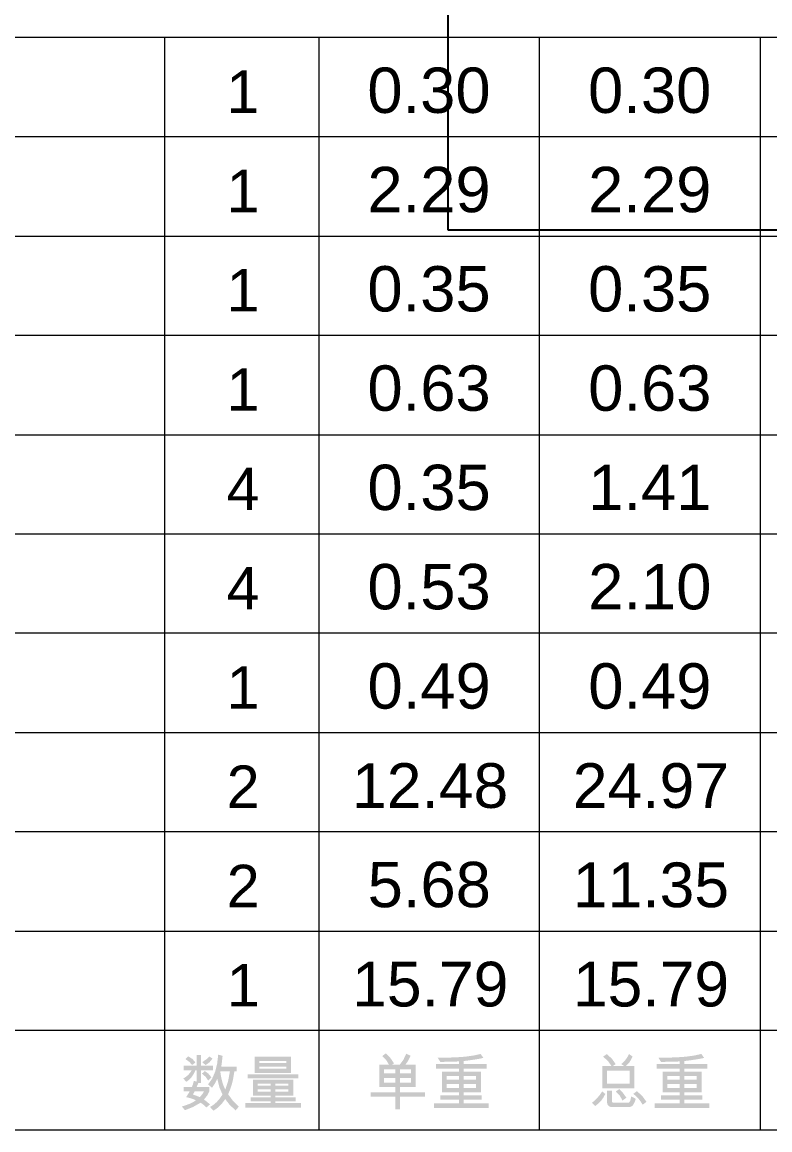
# Model space of a CAD drawing. Header units: millimetres. Extents: x 3 to 591, y 5 to 205.
# Drawn here: x 419.4 to 453.3, y 5.2 to 55.4 of the extents above; entities that cross this region are included whole.
import ezdxf

# ---------------------------------------------------------------- set-up
doc = ezdxf.new("R2010")
doc.units = ezdxf.units.MM
picture_1 = doc.add_image_def('image4.jpg', size_in_pixel=(888, 978))

msp = doc.modelspace()

# ---------------------------------------------------------------- hatches: boundary and pattern name
h = msp.add_hatch(color=7)
h.paths.add_polyline_path([(429.198392, 6.2741), (429.053973, 6.099365), (428.786565, 6.350099), (428.579928, 6.613648), (428.465939, 6.452926), (428.338978, 6.311376), (428.199099, 6.188946), (428.046352, 6.085584), (427.893665, 6.257563), (428.047756, 6.352243), (428.19332, 6.477567), (428.330305, 6.633587), (428.458661, 6.820354), (428.318445, 7.14688), (428.221638, 7.52591), (428.109948, 7.315897), (427.984616, 7.127381), (427.803817, 7.276209), (427.986037, 7.534919), (428.123453, 7.846441), (428.216118, 8.210881), (428.264082, 8.62834), (428.461417, 8.571565), (428.446026, 8.418284), (428.43048, 8.285002), (428.414831, 8.171667), (428.39913, 8.078227), (429.104685, 8.078227), (429.104685, 7.875931), (428.994442, 7.873175), (428.983418, 7.784981), (428.939183, 7.517934), (428.879238, 7.270835), (428.803584, 7.043786), (428.71222, 6.836891), (428.933395, 6.532551)])
h.paths.add_polyline_path([(428.794902, 7.873175), (428.356686, 7.873175), (428.391499, 7.635352), (428.441298, 7.417114), (428.505979, 7.218409), (428.58544, 7.039187), (428.713942, 7.437784)])
h.paths.add_polyline_path([(428.032571, 7.922785), (427.491278, 7.922785), (427.491278, 7.342355), (427.362845, 7.342355), (427.357677, 7.325827), (427.343828, 7.291161), (427.321297, 7.238408), (427.290084, 7.16762), (427.868861, 7.16762), (427.868861, 6.980207), (427.770124, 6.783009), (427.618058, 6.5916), (427.783009, 6.467508), (427.890909, 6.371114), (427.728301, 6.235515), (427.599454, 6.357127), (427.46482, 6.449386), (427.125753, 6.258804), (426.756508, 6.108735), (426.615948, 6.279612), (426.804989, 6.336852), (426.975272, 6.402671), (427.126847, 6.476964), (427.259768, 6.559629), (427.06133, 6.637902), (426.813283, 6.704599), (426.914638, 6.863762), (426.974238, 6.960914), (426.694772, 6.960914), (426.694772, 7.16762), (427.072354, 7.16762), (427.111629, 7.264014), (427.163305, 7.437715), (427.287328, 7.407398), (427.287328, 7.922785), (427.233309, 7.922785), (427.153306, 7.750203), (427.057127, 7.604596), (426.944722, 7.486067), (426.816039, 7.394721), (426.683748, 7.547958), (426.799916, 7.61885), (426.902029, 7.704986), (426.990086, 7.806315), (427.064086, 7.922785), (426.694772, 7.922785), (426.694772, 8.12949), (427.287328, 8.12949), (427.287328, 8.617316), (427.491278, 8.617316), (427.491278, 8.12949), (428.032571, 8.12949)])
h.paths.add_polyline_path([(427.618058, 6.960914), (427.194724, 6.960914), (427.149111, 6.876578), (427.117554, 6.820354), (427.140714, 6.814239), (427.200305, 6.792518), (427.29638, 6.755087), (427.428991, 6.701843), (427.543575, 6.834066)])
h.paths.add_polyline_path([(427.233309, 8.27005), (427.081725, 8.157051), (426.957357, 8.296922), (426.782966, 8.422737), (426.904234, 8.549517), (427.099777, 8.428387)])
h.paths.add_polyline_path([(428.00942, 8.447542), (427.866793, 8.27763), (427.693574, 8.151539), (427.540887, 8.287689), (427.727405, 8.413711), (427.860592, 8.54676)])
h.paths.add_polyline_path([(427.955401, 7.59867), (427.814841, 7.44874), (427.690405, 7.626231), (427.527107, 7.765688), (427.656643, 7.8842), (427.814497, 7.771407)])
h = msp.add_hatch(color=7)
h.paths.add_polyline_path([(431.568617, 7.801517), (429.917728, 7.801517), (429.917728, 8.538492), (431.568617, 8.538492)])
h.paths.add_polyline_path([(431.353644, 8.253514), (431.353644, 8.344464), (430.131599, 8.344464), (430.131599, 8.253514)])
h.paths.add_polyline_path([(431.353644, 7.984521), (431.353644, 8.089252), (430.131599, 8.089252), (430.131599, 7.984521)])
h.paths.add_polyline_path([(431.895488, 7.553471), (429.595267, 7.553471), (429.595267, 7.736474), (431.895488, 7.736474)])
h.paths.add_polyline_path([(432.011243, 6.227247), (429.489433, 6.227247), (429.489433, 6.43285), (430.63982, 6.43285), (430.63982, 6.51443), (429.734724, 6.51443), (429.734724, 6.699087), (430.63982, 6.699087), (430.63982, 6.771847), (429.835045, 6.771847), (429.835045, 7.488427), (431.662324, 7.488427), (431.662324, 6.771847), (430.854794, 6.771847), (430.854794, 6.699087), (431.768709, 6.699087), (431.768709, 6.51443), (430.854794, 6.51443), (430.854794, 6.43285), (432.011243, 6.43285)])
h.paths.add_polyline_path([(431.44735, 7.217229), (431.44735, 7.305424), (430.854794, 7.305424), (430.854794, 7.217229)])
h.paths.add_polyline_path([(430.63982, 7.305424), (430.050019, 7.305424), (430.050019, 7.217229), (430.63982, 7.217229)])
h.paths.add_polyline_path([(431.44735, 6.955402), (431.44735, 7.060133), (430.854794, 7.060133), (430.854794, 6.955402)])
h.paths.add_polyline_path([(430.63982, 6.955402), (430.63982, 7.060133), (430.050019, 7.060133), (430.050019, 6.955402)])
h = msp.add_hatch(color=7)
h.paths.add_polyline_path([(437.630023, 6.729404), (436.496173, 6.729404), (436.496173, 6.14732), (436.282302, 6.14732), (436.282302, 6.729404), (435.170501, 6.729404), (435.170501, 6.923431), (436.282302, 6.923431), (436.282302, 7.157698), (435.561863, 7.157698), (435.561863, 8.169178), (436.002836, 8.169178), (435.884462, 8.366237), (435.70077, 8.563297), (435.85511, 8.684564), (436.046933, 8.498874), (436.228834, 8.234221), (436.14064, 8.171934), (436.485149, 8.169178), (436.651754, 8.388837), (436.781152, 8.668028), (436.978487, 8.574321), (436.868657, 8.346945), (436.741464, 8.169178), (437.215509, 8.169178), (437.215509, 7.157698), (436.496173, 7.157698), (436.496173, 6.923431), (437.630023, 6.923431)])
h.paths.add_polyline_path([(437.001638, 7.773957), (437.001638, 7.962472), (436.496173, 7.962472), (436.496173, 7.773957)])
h.paths.add_polyline_path([(436.282302, 7.773957), (436.282302, 7.962472), (435.776837, 7.962472), (435.776837, 7.773957)])
h.paths.add_polyline_path([(437.001638, 7.353379), (437.001638, 7.567251), (436.496173, 7.567251), (436.496173, 7.353379)])
h.paths.add_polyline_path([(436.282302, 7.353379), (436.282302, 7.567251), (435.776837, 7.567251), (435.776837, 7.353379)])
h = msp.add_hatch(color=7)
h.paths.add_polyline_path([(440.511777, 6.21512), (438.034064, 6.21512), (438.034064, 6.421826), (439.172324, 6.421826), (439.172324, 6.580576), (438.324554, 6.580576), (438.324554, 6.785628), (439.172324, 6.785628), (439.172324, 6.920675), (438.398969, 6.920675), (438.398969, 7.860497), (439.172324, 7.860497), (439.172324, 7.997199), (438.127771, 7.997199), (438.127771, 8.202251), (439.166811, 8.202251), (439.166811, 8.318006), (438.327311, 8.295957), (438.203287, 8.496049), (438.516377, 8.490536), (439.0041, 8.500889), (439.439525, 8.532015), (439.822654, 8.584019), (440.153487, 8.657004), (440.27751, 8.479512), (440.122498, 8.445199), (439.922114, 8.410059), (439.676462, 8.374092), (439.385644, 8.337299), (439.385644, 8.202251), (440.421929, 8.202251), (440.421929, 7.997199), (439.385644, 7.997199), (439.385644, 7.860497), (440.162857, 7.860497), (440.162857, 6.920675), (439.385644, 6.920675), (439.385644, 6.785628), (440.201442, 6.785628), (440.201442, 6.580576), (439.385644, 6.580576), (439.385644, 6.421826), (440.511777, 6.421826)])
h.paths.add_polyline_path([(439.947883, 7.488427), (439.947883, 7.655445), (439.385644, 7.655445), (439.385644, 7.488427)])
h.paths.add_polyline_path([(439.172324, 7.488427), (439.172324, 7.655445), (438.61284, 7.655445), (438.61284, 7.488427)])
h.paths.add_polyline_path([(439.947883, 7.116357), (439.947883, 7.294399), (439.385644, 7.294399), (439.385644, 7.116357)])
h.paths.add_polyline_path([(439.172324, 7.116357), (439.172324, 7.294399), (438.61284, 7.294399), (438.61284, 7.116357)])
h = msp.add_hatch(color=7)
h.paths.add_polyline_path([(447.119282, 7.108089), (445.668484, 7.108089), (445.668484, 8.110198), (446.082998, 8.110198), (445.923076, 8.334129), (445.699903, 8.535736), (445.868024, 8.651491), (446.101326, 8.439136), (446.269308, 8.199495), (446.139773, 8.112954), (446.66453, 8.110198), (446.518458, 8.199495), (446.614671, 8.277948), (446.706491, 8.379398), (446.793867, 8.503895), (446.876748, 8.651491), (447.0366, 8.541248), (446.90734, 8.294855), (446.735085, 8.112954), (447.119282, 8.110198)])
h.paths.add_polyline_path([(446.904308, 7.313692), (446.904308, 7.903492), (445.883458, 7.903492), (445.883458, 7.313692)])
h.paths.add_polyline_path([(446.758236, 6.675385), (446.577989, 6.548605), (446.460029, 6.764406), (446.277577, 6.955402), (446.433019, 7.068401), (446.606583, 6.885122)])
h.paths.add_polyline_path([(447.178814, 6.624673), (447.131383, 6.483579), (447.07925, 6.377728), (447.022467, 6.307018), (446.961084, 6.271344), (446.879504, 6.249295), (446.08851, 6.249295), (446.012787, 6.264867), (445.945745, 6.311031), (445.898892, 6.375523), (445.883458, 6.44663), (445.883458, 6.997846), (446.096778, 6.997846), (446.096778, 6.497893), (446.117035, 6.465647), (446.156309, 6.454898), (446.859109, 6.454898), (446.894731, 6.476051), (446.930767, 6.539786), (446.97762, 6.737672)])
h.paths.add_polyline_path([(447.663883, 6.492381), (447.494109, 6.357333), (447.399868, 6.507901), (447.297463, 6.640382), (447.186996, 6.754673), (447.068571, 6.850671), (447.229525, 6.971938), (447.467582, 6.764406)])
h.paths.add_polyline_path([(445.800775, 6.847915), (445.722021, 6.694643), (445.619701, 6.552326), (445.493817, 6.420964), (445.344369, 6.300558), (445.194439, 6.44663), (445.317523, 6.545436), (445.436215, 6.664085), (445.550463, 6.802578), (445.660216, 6.960914)])
h = msp.add_hatch(color=7)
h.paths.add_polyline_path([(450.51091, 6.21512), (448.033197, 6.21512), (448.033197, 6.421826), (449.171457, 6.421826), (449.171457, 6.580576), (448.323688, 6.580576), (448.323688, 6.785628), (449.171457, 6.785628), (449.171457, 6.920675), (448.398102, 6.920675), (448.398102, 7.860497), (449.171457, 7.860497), (449.171457, 7.997199), (448.126904, 7.997199), (448.126904, 8.202251), (449.165945, 8.202251), (449.165945, 8.318006), (448.326444, 8.295957), (448.20242, 8.496049), (448.515511, 8.490536), (449.003233, 8.500889), (449.438658, 8.532015), (449.821788, 8.584019), (450.15262, 8.657004), (450.276644, 8.479512), (450.121631, 8.445199), (449.921247, 8.410059), (449.675595, 8.374092), (449.384777, 8.337299), (449.384777, 8.202251), (450.421062, 8.202251), (450.421062, 7.997199), (449.384777, 7.997199), (449.384777, 7.860497), (450.161991, 7.860497), (450.161991, 6.920675), (449.384777, 6.920675), (449.384777, 6.785628), (450.200576, 6.785628), (450.200576, 6.580576), (449.384777, 6.580576), (449.384777, 6.421826), (450.51091, 6.421826)])
h.paths.add_polyline_path([(449.947017, 7.488427), (449.947017, 7.655445), (449.384777, 7.655445), (449.384777, 7.488427)])
h.paths.add_polyline_path([(449.171457, 7.488427), (449.171457, 7.655445), (448.611973, 7.655445), (448.611973, 7.488427)])
h.paths.add_polyline_path([(449.947017, 7.116357), (449.947017, 7.294399), (449.384777, 7.294399), (449.384777, 7.116357)])
h.paths.add_polyline_path([(449.171457, 7.116357), (449.171457, 7.294399), (448.611973, 7.294399), (448.611973, 7.116357)])

# ---------------------------------------------------------------- linework, layer by layer
at = {"color": 7, "lineweight": 0}
for points in [[(473.988694, 54.680556), (302.150639, 54.680556)], [(425.834528, 54.680556), (425.834528, 9.736667)], [(432.819528, 54.680556), (432.819528, 9.736667)], [(442.803139, 54.680556), (442.803139, 9.736667)], [(452.822028, 54.680556), (452.822028, 9.736667)], [(302.150639, 50.200278), (473.988694, 50.200278)], [(302.150639, 45.684722), (473.988694, 45.684722)], [(302.150639, 41.204444), (473.988694, 41.204444)], [(302.150639, 36.688889), (473.988694, 36.688889)], [(302.150639, 32.208611), (473.988694, 32.208611)], [(302.150639, 27.728333), (473.988694, 27.728333)], [(302.150639, 23.212778), (473.988694, 23.212778)], [(302.150639, 18.7325), (473.988694, 18.7325)], [(302.150639, 14.216944), (473.988694, 14.216944)], [(302.150639, 9.736667), (473.988694, 9.736667)], [(425.834528, 9.736667), (425.834528, 5.221111)], [(432.819528, 9.736667), (432.819528, 5.221111)], [(442.803139, 9.736667), (442.803139, 5.221111)], [(452.822028, 9.736667), (452.822028, 5.221111)], [(302.150639, 5.221111), (473.988694, 5.221111)]]:
    msp.add_lwpolyline(points, dxfattribs=at)
at = {"color": 9, "lineweight": 0, "true_color": 0xc0c0c0}
msp.add_lwpolyline([(301.97425, 5.221111), (588.99425, 5.221111)], dxfattribs=at)

# ---------------------------------------------------------------- texts
at = {"color": 7, "attachment_point": 1}
for s, insert, char_height in [('{\\fArialUnicodeMS|b0|i0|c0;1}', (428.636217, 53.190762), 1.921178), ('{\\fArialUnicodeMS|b0|i0|c0;0.30}', (435.020083, 53.32341), 2.053826), ('{\\fArialUnicodeMS|b0|i0|c0;0.30}', (445.019214, 53.32341), 2.053826), ('{\\fArialUnicodeMS|b0|i0|c0;1}', (428.639042, 48.694964), 1.921178), ('{\\fArialUnicodeMS|b0|i0|c0;2.29}', (435.022907, 48.827612), 2.053826), ('{\\fArialUnicodeMS|b0|i0|c0;2.29}', (445.022039, 48.827612), 2.053826), ('{\\fArialUnicodeMS|b0|i0|c0;1}', (428.639042, 44.199166), 1.921178), ('{\\fArialUnicodeMS|b0|i0|c0;0.35}', (435.022907, 44.331814), 2.053826), ('{\\fArialUnicodeMS|b0|i0|c0;0.35}', (445.022039, 44.331814), 2.053826), ('{\\fArialUnicodeMS|b0|i0|c0;1}', (428.641859, 39.703368), 1.921178), ('{\\fArialUnicodeMS|b0|i0|c0;0.63}', (435.025732, 39.836016), 2.053826), ('{\\fArialUnicodeMS|b0|i0|c0;0.63}', (445.024864, 39.836016), 2.053826), ('{\\fArialUnicodeMS|b0|i0|c0;4}', (428.641859, 35.207553), 1.921178), ('{\\fArialUnicodeMS|b0|i0|c0;0.35}', (435.025732, 35.340201), 2.053826), ('{\\fArialUnicodeMS|b0|i0|c0;1.41}', (445.024864, 35.340201), 2.053826), ('{\\fArialUnicodeMS|b0|i0|c0;4}', (428.641859, 30.711755), 1.921178), ('{\\fArialUnicodeMS|b0|i0|c0;0.53}', (435.025732, 30.844403), 2.053826), ('{\\fArialUnicodeMS|b0|i0|c0;2.10}', (445.024864, 30.844403), 2.053826), ('{\\fArialUnicodeMS|b0|i0|c0;1}', (428.644684, 26.215957), 1.921178), ('{\\fArialUnicodeMS|b0|i0|c0;0.49}', (435.028549, 26.348605), 2.053826), ('{\\fArialUnicodeMS|b0|i0|c0;0.49}', (445.027689, 26.348605), 2.053826), ('{\\fArialUnicodeMS|b0|i0|c0;2}', (428.647509, 21.720159), 1.921178), ('{\\fArialUnicodeMS|b0|i0|c0;12.48}', (434.325818, 21.824079), 2.025098), ('{\\fArialUnicodeMS|b0|i0|c0;24.97}', (444.324958, 21.824079), 2.025098), ('{\\fArialUnicodeMS|b0|i0|c0;2}', (428.650334, 17.224361), 1.921178), ('{\\fArialUnicodeMS|b0|i0|c0;5.68}', (435.034199, 17.357009), 2.053826), ('{\\fArialUnicodeMS|b0|i0|c0;11.35}', (444.327766, 17.328281), 2.025098), ('{\\fArialUnicodeMS|b0|i0|c0;1}', (428.65315, 12.728563), 1.921178), ('{\\fArialUnicodeMS|b0|i0|c0;15.79}', (434.33146, 12.832484), 2.025098), ('{\\fArialUnicodeMS|b0|i0|c0;15.79}', (444.330591, 12.832484), 2.025098)]:
    msp.add_mtext(s, dxfattribs=dict(at, insert=insert, char_height=char_height))

# ---------------------------------------------------------------- pictures from other files: only their frames are drawn
image = msp.add_image(picture_1, insert=(438.684166, 45.955679), size_in_units=(128.77776, 142.229562))
image.dxf.flags = 7

doc.saveas('drawing.dxf')
